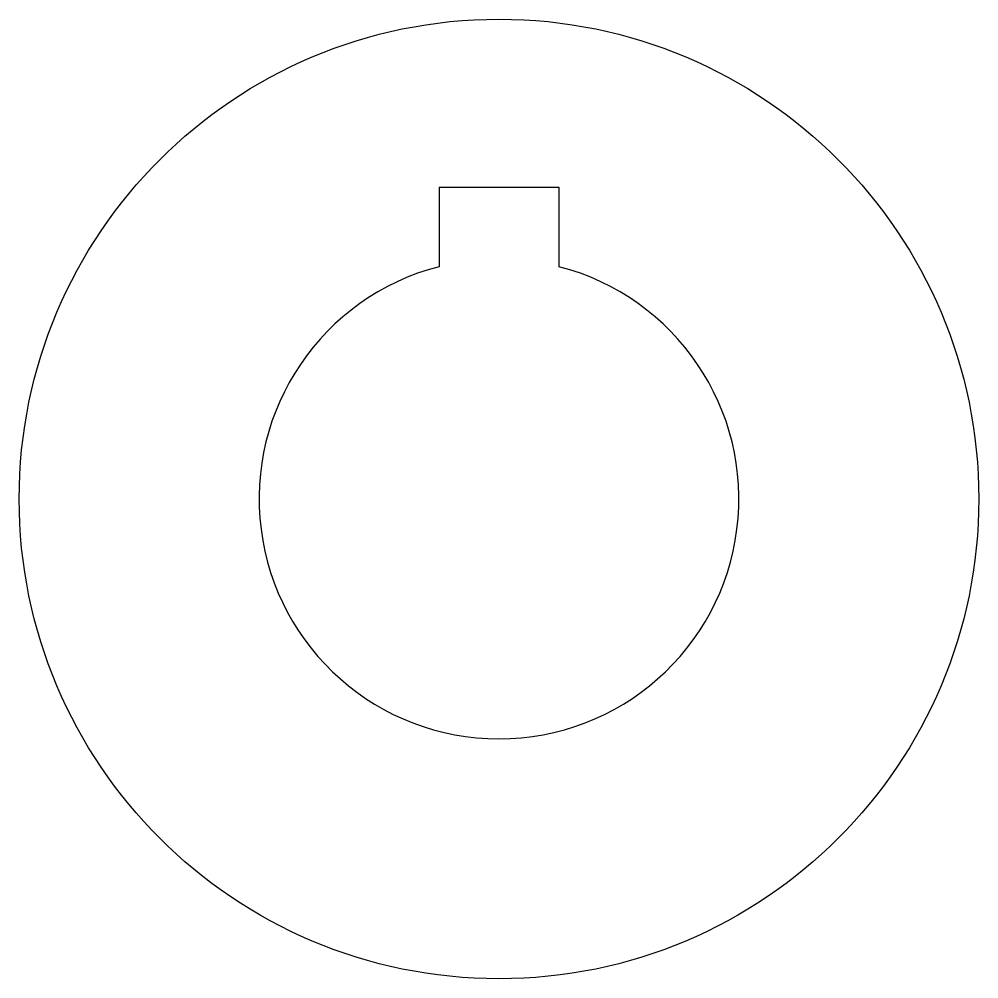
# Model space of a CAD drawing. Header units: inches. Extents: x 20 to 273, y 27 to 91.
# Drawn here: x 20.42 to 60.42, y 26.51 to 66.51 of the extents above; entities outside this region: 1.
import ezdxf

# ---------------------------------------------------------------- set-up
doc = ezdxf.new("R2010")
doc.units = ezdxf.units.IN
doc.header["$MEASUREMENT"] = 0

msp = doc.modelspace()

# ---------------------------------------------------------------- linework, layer by layer
for p, q in [((37.916, 59.508), (37.916, 56.19)), ((37.916, 59.508), (42.916, 59.508)), ((42.916, 59.508), (42.916, 56.19))]:
    msp.add_line(p, q)
msp.add_lwpolyline([(260.557, 90.829), (260.557, 87.511, 7.872983), (265.557, 87.511), (265.557, 90.829)], format="xyb", close=True)
msp.add_circle((40.416, 46.508), 20)
msp.add_arc((40.416, 46.508), 10, 104.4775, 75.5225)

doc.saveas('drawing.dxf')
